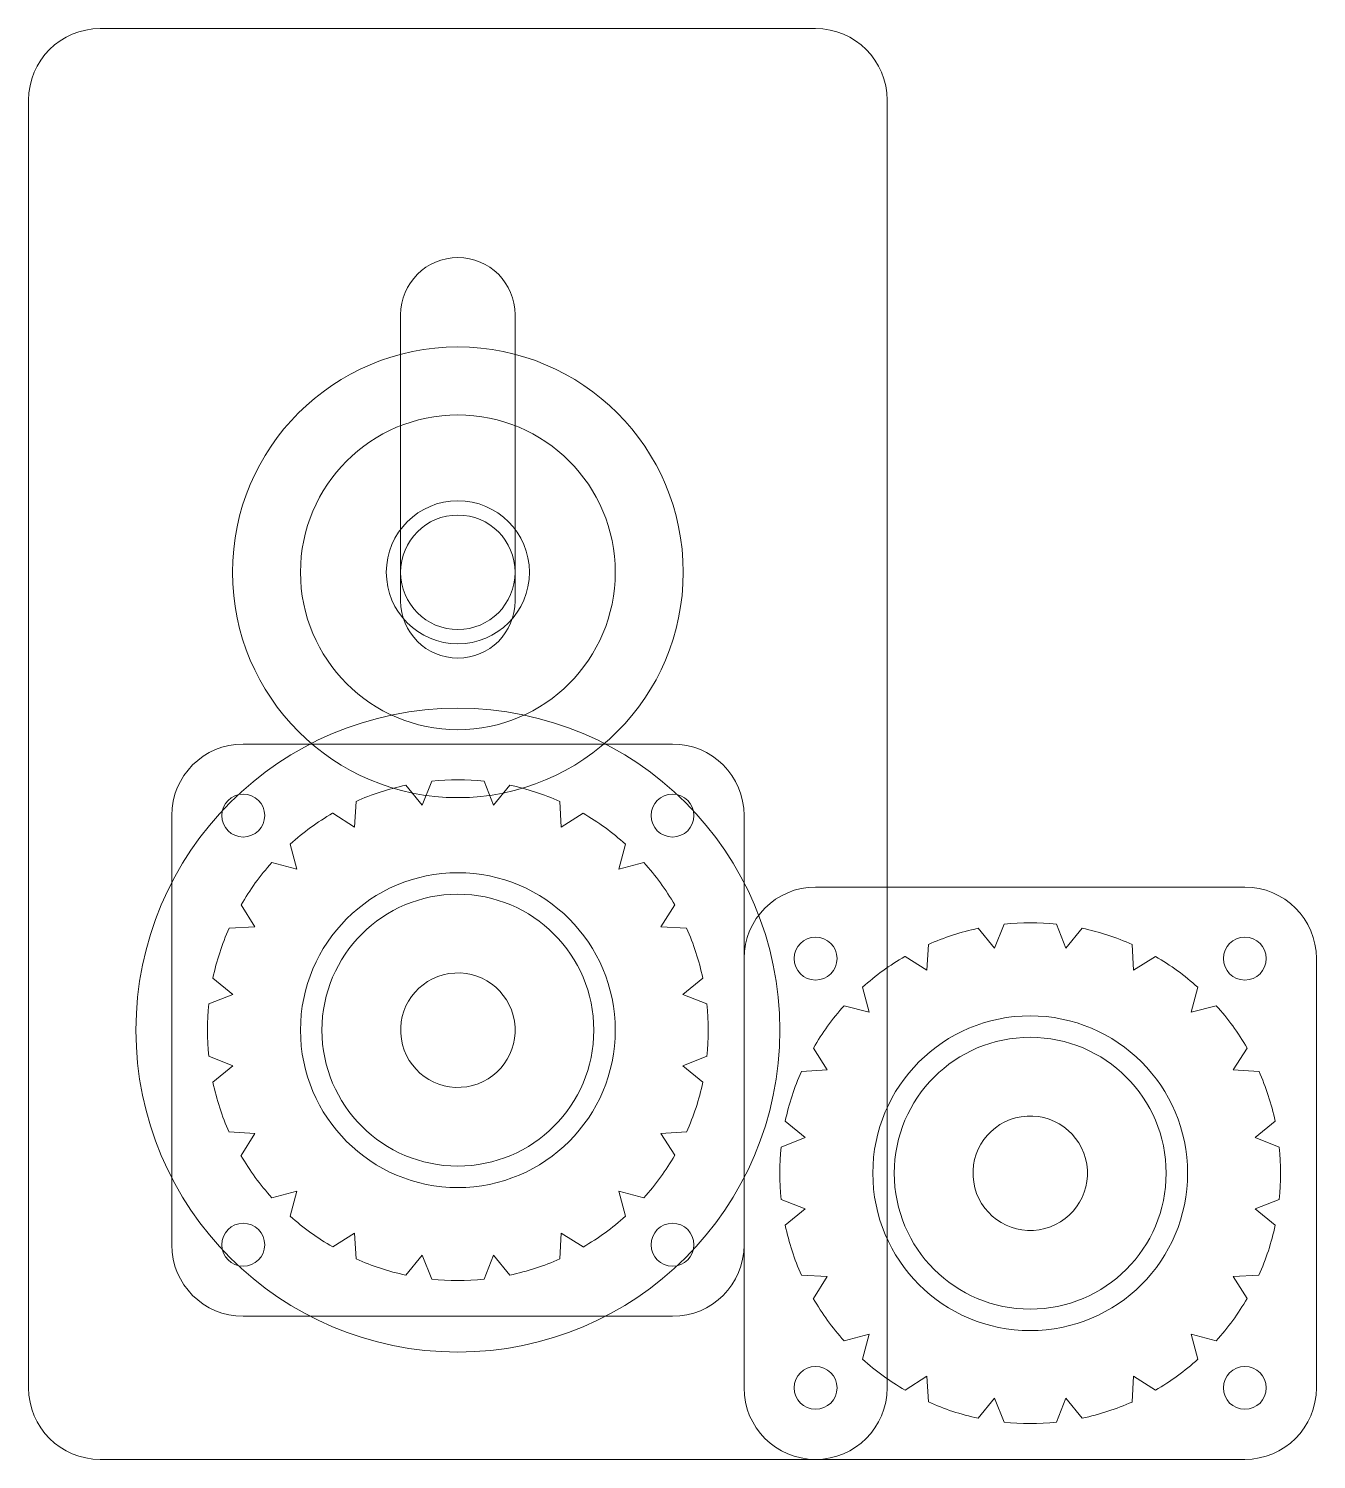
# Model space of a CAD drawing. Header units: centimetres. Extents: x -121 to 177, y -44 to 114.
# Drawn here: x 98.2 to 107.2, y 26.15 to 36.15 of the extents above; entities that cross this region are included whole.
import ezdxf

# ---------------------------------------------------------------- set-up
doc = ezdxf.new("R2010")
doc.units = ezdxf.units.CM
doc.header["$MEASUREMENT"] = 0
doc.layers.add('Layer 1', color=7, linetype='Continuous')

msp = doc.modelspace()

# ---------------------------------------------------------------- linework, layer by layer
at = {"layer": 'Layer 1', "color": 4, "lineweight": 18}
for points, knots in [([(98.2, 35.65), (98.2, 35.92609), (98.42391, 36.15), (98.7, 36.15), (98.7, 36.15), (98.7, 36.15), (103.7, 36.15), (103.7, 36.15), (103.7, 36.15), (103.97609, 36.15), (104.2, 35.92609), (104.2, 35.65), (104.2, 35.65), (104.2, 35.65), (104.2, 26.65), (104.2, 26.65), (104.2, 26.65), (104.2, 26.37391), (103.97609, 26.15), (103.7, 26.15), (103.7, 26.15), (103.7, 26.15), (98.7, 26.15), (98.7, 26.15), (98.7, 26.15), (98.42391, 26.15), (98.2, 26.37391), (98.2, 26.65), (98.2, 26.65), (98.2, 26.65), (98.2, 35.65), (98.2, 35.65)], [0, 0, 0, 0, 0.125, 0.125, 0.125, 0.125, 0.25, 0.25, 0.25, 0.25, 0.375, 0.375, 0.375, 0.375, 0.5, 0.5, 0.5, 0.5, 0.625, 0.625, 0.625, 0.625, 0.75, 0.75, 0.75, 0.75, 0.875, 0.875, 0.875, 0.875, 1, 1, 1, 1]), ([(101.6, 32.15), (101.6, 32.15), (101.6, 33.92912), (101.6, 34.15), (101.6, 34.15), (101.6, 34.37088), (101.42088, 34.55), (101.2, 34.55), (101.2, 34.55), (100.97912, 34.55), (100.8, 34.37088), (100.8, 34.15), (100.8, 34.15), (100.8, 33.92912), (100.8, 32.15), (100.8, 32.15), (100.8, 32.15), (100.8, 31.92912), (100.97912, 31.75), (101.2, 31.75), (101.2, 31.75), (101.42088, 31.75), (101.6, 31.92912), (101.6, 32.15)], [0, 0, 0, 0, 0.1666667, 0.1666667, 0.1666667, 0.1666667, 0.3333333, 0.3333333, 0.3333333, 0.3333333, 0.5, 0.5, 0.5, 0.5, 0.6666667, 0.6666667, 0.6666667, 0.6666667, 0.8333333, 0.8333333, 0.8333333, 0.8333333, 1, 1, 1, 1]), ([(99.7, 30.8), (99.78283, 30.8), (99.85, 30.73283), (99.85, 30.65), (99.85, 30.65), (99.85, 30.56717), (99.78283, 30.5), (99.7, 30.5), (99.7, 30.5), (99.61717, 30.5), (99.55, 30.56717), (99.55, 30.65), (99.55, 30.65), (99.55, 30.73283), (99.61717, 30.8), (99.7, 30.8)], [0, 0, 0, 0, 0.25, 0.25, 0.25, 0.25, 0.5, 0.5, 0.5, 0.5, 0.75, 0.75, 0.75, 0.75, 1, 1, 1, 1]), ([(102.7, 30.8), (102.78283, 30.8), (102.85, 30.73283), (102.85, 30.65), (102.85, 30.65), (102.85, 30.56717), (102.78283, 30.5), (102.7, 30.5), (102.7, 30.5), (102.61717, 30.5), (102.55, 30.56717), (102.55, 30.65), (102.55, 30.65), (102.55, 30.73283), (102.61717, 30.8), (102.7, 30.8)], [0, 0, 0, 0, 0.25, 0.25, 0.25, 0.25, 0.5, 0.5, 0.5, 0.5, 0.75, 0.75, 0.75, 0.75, 1, 1, 1, 1]), ([(101.2, 30.1), (101.72458, 30.1), (102.15, 29.67458), (102.15, 29.15), (102.15, 29.15), (102.15, 28.62542), (101.72458, 28.2), (101.2, 28.2), (101.2, 28.2), (100.67542, 28.2), (100.25, 28.62542), (100.25, 29.15), (100.25, 29.15), (100.25, 29.67458), (100.67542, 30.1), (101.2, 30.1)], [0, 0, 0, 0, 0.25, 0.25, 0.25, 0.25, 0.5, 0.5, 0.5, 0.5, 0.75, 0.75, 0.75, 0.75, 1, 1, 1, 1]), ([(103.7, 29.8), (103.78283, 29.8), (103.85, 29.73283), (103.85, 29.65), (103.85, 29.65), (103.85, 29.56717), (103.78283, 29.5), (103.7, 29.5), (103.7, 29.5), (103.61717, 29.5), (103.55, 29.56717), (103.55, 29.65), (103.55, 29.65), (103.55, 29.73283), (103.61717, 29.8), (103.7, 29.8)], [0, 0, 0, 0, 0.25, 0.25, 0.25, 0.25, 0.5, 0.5, 0.5, 0.5, 0.75, 0.75, 0.75, 0.75, 1, 1, 1, 1]), ([(106.7, 29.8), (106.78283, 29.8), (106.85, 29.73283), (106.85, 29.65), (106.85, 29.65), (106.85, 29.56717), (106.78283, 29.5), (106.7, 29.5), (106.7, 29.5), (106.61717, 29.5), (106.55, 29.56717), (106.55, 29.65), (106.55, 29.65), (106.55, 29.73283), (106.61717, 29.8), (106.7, 29.8)], [0, 0, 0, 0, 0.25, 0.25, 0.25, 0.25, 0.5, 0.5, 0.5, 0.5, 0.75, 0.75, 0.75, 0.75, 1, 1, 1, 1]), ([(105.2, 29.1), (105.72458, 29.1), (106.15, 28.67458), (106.15, 28.15), (106.15, 28.15), (106.15, 27.62542), (105.72458, 27.2), (105.2, 27.2), (105.2, 27.2), (104.67542, 27.2), (104.25, 27.62542), (104.25, 28.15), (104.25, 28.15), (104.25, 28.67458), (104.67542, 29.1), (105.2, 29.1)], [0, 0, 0, 0, 0.25, 0.25, 0.25, 0.25, 0.5, 0.5, 0.5, 0.5, 0.75, 0.75, 0.75, 0.75, 1, 1, 1, 1]), ([(99.7, 27.8), (99.78283, 27.8), (99.85, 27.73283), (99.85, 27.65), (99.85, 27.65), (99.85, 27.56717), (99.78283, 27.5), (99.7, 27.5), (99.7, 27.5), (99.61717, 27.5), (99.55, 27.56717), (99.55, 27.65), (99.55, 27.65), (99.55, 27.73283), (99.61717, 27.8), (99.7, 27.8)], [0, 0, 0, 0, 0.25, 0.25, 0.25, 0.25, 0.5, 0.5, 0.5, 0.5, 0.75, 0.75, 0.75, 0.75, 1, 1, 1, 1]), ([(102.7, 27.8), (102.78283, 27.8), (102.85, 27.73283), (102.85, 27.65), (102.85, 27.65), (102.85, 27.56717), (102.78283, 27.5), (102.7, 27.5), (102.7, 27.5), (102.61717, 27.5), (102.55, 27.56717), (102.55, 27.65), (102.55, 27.65), (102.55, 27.73283), (102.61717, 27.8), (102.7, 27.8)], [0, 0, 0, 0, 0.25, 0.25, 0.25, 0.25, 0.5, 0.5, 0.5, 0.5, 0.75, 0.75, 0.75, 0.75, 1, 1, 1, 1]), ([(103.7, 26.8), (103.78283, 26.8), (103.85, 26.73283), (103.85, 26.65), (103.85, 26.65), (103.85, 26.56717), (103.78283, 26.5), (103.7, 26.5), (103.7, 26.5), (103.61717, 26.5), (103.55, 26.56717), (103.55, 26.65), (103.55, 26.65), (103.55, 26.73283), (103.61717, 26.8), (103.7, 26.8)], [0, 0, 0, 0, 0.25, 0.25, 0.25, 0.25, 0.5, 0.5, 0.5, 0.5, 0.75, 0.75, 0.75, 0.75, 1, 1, 1, 1]), ([(106.7, 26.8), (106.78283, 26.8), (106.85, 26.73283), (106.85, 26.65), (106.85, 26.65), (106.85, 26.56717), (106.78283, 26.5), (106.7, 26.5), (106.7, 26.5), (106.61717, 26.5), (106.55, 26.56717), (106.55, 26.65), (106.55, 26.65), (106.55, 26.73283), (106.61717, 26.8), (106.7, 26.8)], [0, 0, 0, 0, 0.25, 0.25, 0.25, 0.25, 0.5, 0.5, 0.5, 0.5, 0.75, 0.75, 0.75, 0.75, 1, 1, 1, 1])]:
    msp.add_open_spline(points, degree=3, knots=knots, dxfattribs=at)
at = {"layer": 'Layer 1', "color": 231, "lineweight": 18}
for points in [[(101.2, 33.925), (102.0697, 33.925), (102.775, 33.2197), (102.775, 32.35), (102.775, 32.35), (102.775, 31.4803), (102.0697, 30.775), (101.2, 30.775), (101.2, 30.775), (100.3303, 30.775), (99.625, 31.4803), (99.625, 32.35), (99.625, 32.35), (99.625, 33.2197), (100.3303, 33.925), (101.2, 33.925)], [(101.2, 33.45), (101.80741, 33.45), (102.3, 32.95741), (102.3, 32.35), (102.3, 32.35), (102.3, 31.74259), (101.80741, 31.25), (101.2, 31.25), (101.2, 31.25), (100.59259, 31.25), (100.1, 31.74259), (100.1, 32.35), (100.1, 32.35), (100.1, 32.95741), (100.59259, 33.45), (101.2, 33.45)], [(101.2, 32.85), (101.47609, 32.85), (101.7, 32.62609), (101.7, 32.35), (101.7, 32.35), (101.7, 32.07391), (101.47609, 31.85), (101.2, 31.85), (101.2, 31.85), (100.92391, 31.85), (100.7, 32.07391), (100.7, 32.35), (100.7, 32.35), (100.7, 32.62609), (100.92391, 32.85), (101.2, 32.85)], [(101.2, 32.75), (101.42088, 32.75), (101.6, 32.57088), (101.6, 32.35), (101.6, 32.35), (101.6, 32.12912), (101.42088, 31.95), (101.2, 31.95), (101.2, 31.95), (100.97912, 31.95), (100.8, 32.12912), (100.8, 32.35), (100.8, 32.35), (100.8, 32.57088), (100.97912, 32.75), (101.2, 32.75)]]:
    msp.add_open_spline(points, degree=3, knots=[0, 0, 0, 0, 0.25, 0.25, 0.25, 0.25, 0.5, 0.5, 0.5, 0.5, 0.75, 0.75, 0.75, 0.75, 1, 1, 1, 1], dxfattribs=at)
at = {"layer": 'Layer 1', "color": 1, "lineweight": 18}
for points, knots in [([(101.2, 31.4), (102.44243, 31.4), (103.45, 30.39243), (103.45, 29.15), (103.45, 29.15), (103.45, 27.90757), (102.44243, 26.9), (101.2, 26.9), (101.2, 26.9), (99.95757, 26.9), (98.95, 27.90757), (98.95, 29.15), (98.95, 29.15), (98.95, 30.39243), (99.95757, 31.4), (101.2, 31.4)], [0, 0, 0, 0, 0.25, 0.25, 0.25, 0.25, 0.5, 0.5, 0.5, 0.5, 0.75, 0.75, 0.75, 0.75, 1, 1, 1, 1]), ([(99.2, 30.65), (99.2, 30.92609), (99.42391, 31.15), (99.7, 31.15), (99.7, 31.15), (99.7, 31.15), (102.7, 31.15), (102.7, 31.15), (102.7, 31.15), (102.97609, 31.15), (103.2, 30.92609), (103.2, 30.65), (103.2, 30.65), (103.2, 30.65), (103.2, 27.65), (103.2, 27.65), (103.2, 27.65), (103.2, 27.37391), (102.97609, 27.15), (102.7, 27.15), (102.7, 27.15), (102.7, 27.15), (99.7, 27.15), (99.7, 27.15), (99.7, 27.15), (99.42391, 27.15), (99.2, 27.37391), (99.2, 27.65), (99.2, 27.65), (99.2, 27.65), (99.2, 30.65), (99.2, 30.65)], [0, 0, 0, 0, 0.125, 0.125, 0.125, 0.125, 0.25, 0.25, 0.25, 0.25, 0.375, 0.375, 0.375, 0.375, 0.5, 0.5, 0.5, 0.5, 0.625, 0.625, 0.625, 0.625, 0.75, 0.75, 0.75, 0.75, 0.875, 0.875, 0.875, 0.875, 1, 1, 1, 1]), ([(99.7, 30.8), (99.78283, 30.8), (99.85, 30.73283), (99.85, 30.65), (99.85, 30.65), (99.85, 30.56717), (99.78283, 30.5), (99.7, 30.5), (99.7, 30.5), (99.61717, 30.5), (99.55, 30.56717), (99.55, 30.65), (99.55, 30.65), (99.55, 30.73283), (99.61717, 30.8), (99.7, 30.8)], [0, 0, 0, 0, 0.25, 0.25, 0.25, 0.25, 0.5, 0.5, 0.5, 0.5, 0.75, 0.75, 0.75, 0.75, 1, 1, 1, 1]), ([(102.7, 30.8), (102.78283, 30.8), (102.85, 30.73283), (102.85, 30.65), (102.85, 30.65), (102.85, 30.56717), (102.78283, 30.5), (102.7, 30.5), (102.7, 30.5), (102.61717, 30.5), (102.55, 30.56717), (102.55, 30.65), (102.55, 30.65), (102.55, 30.73283), (102.61717, 30.8), (102.7, 30.8)], [0, 0, 0, 0, 0.25, 0.25, 0.25, 0.25, 0.5, 0.5, 0.5, 0.5, 0.75, 0.75, 0.75, 0.75, 1, 1, 1, 1]), ([(101.2, 30.25), (101.80741, 30.25), (102.3, 29.75741), (102.3, 29.15), (102.3, 29.15), (102.3, 28.54259), (101.80741, 28.05), (101.2, 28.05), (101.2, 28.05), (100.59259, 28.05), (100.1, 28.54259), (100.1, 29.15), (100.1, 29.15), (100.1, 29.75741), (100.59259, 30.25), (101.2, 30.25)], [0, 0, 0, 0, 0.25, 0.25, 0.25, 0.25, 0.5, 0.5, 0.5, 0.5, 0.75, 0.75, 0.75, 0.75, 1, 1, 1, 1]), ([(103.2, 29.65), (103.2, 29.92609), (103.42391, 30.15), (103.7, 30.15), (103.7, 30.15), (103.7, 30.15), (106.7, 30.15), (106.7, 30.15), (106.7, 30.15), (106.97609, 30.15), (107.2, 29.92609), (107.2, 29.65), (107.2, 29.65), (107.2, 29.65), (107.2, 26.65), (107.2, 26.65), (107.2, 26.65), (107.2, 26.37391), (106.97609, 26.15), (106.7, 26.15), (106.7, 26.15), (106.7, 26.15), (103.7, 26.15), (103.7, 26.15), (103.7, 26.15), (103.42391, 26.15), (103.2, 26.37391), (103.2, 26.65), (103.2, 26.65), (103.2, 26.65), (103.2, 29.65), (103.2, 29.65)], [0, 0, 0, 0, 0.125, 0.125, 0.125, 0.125, 0.25, 0.25, 0.25, 0.25, 0.375, 0.375, 0.375, 0.375, 0.5, 0.5, 0.5, 0.5, 0.625, 0.625, 0.625, 0.625, 0.75, 0.75, 0.75, 0.75, 0.875, 0.875, 0.875, 0.875, 1, 1, 1, 1]), ([(103.7, 29.8), (103.78283, 29.8), (103.85, 29.73283), (103.85, 29.65), (103.85, 29.65), (103.85, 29.56717), (103.78283, 29.5), (103.7, 29.5), (103.7, 29.5), (103.61717, 29.5), (103.55, 29.56717), (103.55, 29.65), (103.55, 29.65), (103.55, 29.73283), (103.61717, 29.8), (103.7, 29.8)], [0, 0, 0, 0, 0.25, 0.25, 0.25, 0.25, 0.5, 0.5, 0.5, 0.5, 0.75, 0.75, 0.75, 0.75, 1, 1, 1, 1]), ([(106.7, 29.8), (106.78283, 29.8), (106.85, 29.73283), (106.85, 29.65), (106.85, 29.65), (106.85, 29.56717), (106.78283, 29.5), (106.7, 29.5), (106.7, 29.5), (106.61717, 29.5), (106.55, 29.56717), (106.55, 29.65), (106.55, 29.65), (106.55, 29.73283), (106.61717, 29.8), (106.7, 29.8)], [0, 0, 0, 0, 0.25, 0.25, 0.25, 0.25, 0.5, 0.5, 0.5, 0.5, 0.75, 0.75, 0.75, 0.75, 1, 1, 1, 1]), ([(105.2, 29.25), (105.80741, 29.25), (106.3, 28.75741), (106.3, 28.15), (106.3, 28.15), (106.3, 27.54259), (105.80741, 27.05), (105.2, 27.05), (105.2, 27.05), (104.59259, 27.05), (104.1, 27.54259), (104.1, 28.15), (104.1, 28.15), (104.1, 28.75741), (104.59259, 29.25), (105.2, 29.25)], [0, 0, 0, 0, 0.25, 0.25, 0.25, 0.25, 0.5, 0.5, 0.5, 0.5, 0.75, 0.75, 0.75, 0.75, 1, 1, 1, 1]), ([(99.7, 27.8), (99.78283, 27.8), (99.85, 27.73283), (99.85, 27.65), (99.85, 27.65), (99.85, 27.56717), (99.78283, 27.5), (99.7, 27.5), (99.7, 27.5), (99.61717, 27.5), (99.55, 27.56717), (99.55, 27.65), (99.55, 27.65), (99.55, 27.73283), (99.61717, 27.8), (99.7, 27.8)], [0, 0, 0, 0, 0.25, 0.25, 0.25, 0.25, 0.5, 0.5, 0.5, 0.5, 0.75, 0.75, 0.75, 0.75, 1, 1, 1, 1]), ([(102.7, 27.8), (102.78283, 27.8), (102.85, 27.73283), (102.85, 27.65), (102.85, 27.65), (102.85, 27.56717), (102.78283, 27.5), (102.7, 27.5), (102.7, 27.5), (102.61717, 27.5), (102.55, 27.56717), (102.55, 27.65), (102.55, 27.65), (102.55, 27.73283), (102.61717, 27.8), (102.7, 27.8)], [0, 0, 0, 0, 0.25, 0.25, 0.25, 0.25, 0.5, 0.5, 0.5, 0.5, 0.75, 0.75, 0.75, 0.75, 1, 1, 1, 1]), ([(103.7, 26.8), (103.78283, 26.8), (103.85, 26.73283), (103.85, 26.65), (103.85, 26.65), (103.85, 26.56717), (103.78283, 26.5), (103.7, 26.5), (103.7, 26.5), (103.61717, 26.5), (103.55, 26.56717), (103.55, 26.65), (103.55, 26.65), (103.55, 26.73283), (103.61717, 26.8), (103.7, 26.8)], [0, 0, 0, 0, 0.25, 0.25, 0.25, 0.25, 0.5, 0.5, 0.5, 0.5, 0.75, 0.75, 0.75, 0.75, 1, 1, 1, 1]), ([(106.7, 26.8), (106.78283, 26.8), (106.85, 26.73283), (106.85, 26.65), (106.85, 26.65), (106.85, 26.56717), (106.78283, 26.5), (106.7, 26.5), (106.7, 26.5), (106.61717, 26.5), (106.55, 26.56717), (106.55, 26.65), (106.55, 26.65), (106.55, 26.73283), (106.61717, 26.8), (106.7, 26.8)], [0, 0, 0, 0, 0.25, 0.25, 0.25, 0.25, 0.5, 0.5, 0.5, 0.5, 0.75, 0.75, 0.75, 0.75, 1, 1, 1, 1])]:
    msp.add_open_spline(points, degree=3, knots=knots, dxfattribs=at)
at = {"layer": 'Layer 1', "color": 30, "lineweight": 20}
for points, knots in [([(101.01705, 30.89043), (101.14091, 30.90355), (101.26337, 30.90329), (101.38298, 30.89077), (101.38298, 30.89077), (101.38298, 30.89077), (101.38294, 30.89046), (101.38294, 30.89046), (101.38294, 30.89046), (101.38294, 30.89046), (101.4491, 30.72274), (101.4491, 30.72274), (101.4491, 30.72274), (101.4491, 30.72274), (101.56385, 30.8618), (101.56385, 30.8618), (101.56385, 30.8618), (101.56385, 30.8618), (101.56392, 30.8621), (101.56392, 30.8621), (101.56392, 30.8621), (101.68438, 30.83644), (101.8009, 30.79821), (101.91182, 30.74866), (101.91182, 30.74866), (101.91182, 30.74866), (101.92291, 30.5688), (101.92291, 30.5688), (101.92291, 30.5688), (101.92291, 30.5688), (102.07479, 30.66544), (102.07479, 30.66544), (102.07479, 30.66544), (102.1807, 30.60419), (102.28, 30.53204), (102.37095, 30.45022), (102.37095, 30.45022), (102.37095, 30.45022), (102.32596, 30.27596), (102.32596, 30.27596), (102.32596, 30.27596), (102.32596, 30.27596), (102.5004, 30.32098), (102.5004, 30.32098), (102.5004, 30.32098), (102.58178, 30.23078), (102.65416, 30.13178), (102.71577, 30.02512), (102.71577, 30.02512), (102.71577, 30.02512), (102.71559, 30.02501), (102.71559, 30.02501), (102.71559, 30.02501), (102.71559, 30.02501), (102.61879, 29.87291), (102.61879, 29.87291), (102.61879, 29.87291), (102.61879, 29.87291), (102.79875, 29.86181), (102.79875, 29.86181), (102.79875, 29.86181), (102.79875, 29.86181), (102.79899, 29.86192), (102.79899, 29.86192), (102.79899, 29.86192), (102.84784, 29.75203), (102.88597, 29.63563), (102.91175, 29.51381), (102.91175, 29.51381), (102.91175, 29.51381), (102.77274, 29.3991), (102.77274, 29.3991), (102.77274, 29.3991), (102.77274, 29.3991), (102.94045, 29.33294), (102.94045, 29.33294), (102.94045, 29.33294), (102.95356, 29.2091), (102.95331, 29.08662), (102.9408, 28.96702), (102.9408, 28.96702), (102.9408, 28.96702), (102.94046, 28.96705), (102.94046, 28.96705), (102.94046, 28.96705), (102.94046, 28.96705), (102.77274, 28.9009), (102.77274, 28.9009), (102.77274, 28.9009), (102.77274, 28.9009), (102.9118, 28.78615), (102.9118, 28.78615), (102.9118, 28.78615), (102.9118, 28.78615), (102.91215, 28.78607), (102.91215, 28.78607), (102.91215, 28.78607), (102.8865, 28.66561), (102.84832, 28.54908), (102.79879, 28.43816), (102.79879, 28.43816), (102.79879, 28.43816), (102.79874, 28.43819), (102.79874, 28.43819), (102.79874, 28.43819), (102.79874, 28.43819), (102.6188, 28.42709), (102.6188, 28.42709), (102.6188, 28.42709), (102.6188, 28.42709), (102.71549, 28.27512), (102.71549, 28.27512), (102.71549, 28.27512), (102.65428, 28.16924), (102.58217, 28.06995), (102.50039, 27.97902), (102.50039, 27.97902), (102.50039, 27.97902), (102.32596, 28.02404), (102.32596, 28.02404), (102.32596, 28.02404), (102.32596, 28.02404), (102.37101, 27.84947), (102.37101, 27.84947), (102.37101, 27.84947), (102.37101, 27.84947), (102.37103, 27.84946), (102.37103, 27.84946), (102.37103, 27.84946), (102.28084, 27.76809), (102.18184, 27.69572), (102.07519, 27.63411), (102.07519, 27.63411), (102.07519, 27.63411), (102.07501, 27.63441), (102.07501, 27.63441), (102.07501, 27.63441), (102.07501, 27.63441), (101.92291, 27.73121), (101.92291, 27.73121), (101.92291, 27.73121), (101.92291, 27.73121), (101.91181, 27.55125), (101.91181, 27.55125), (101.91181, 27.55125), (101.91181, 27.55125), (101.9119, 27.55105), (101.9119, 27.55105), (101.9119, 27.55105), (101.80201, 27.5022), (101.68566, 27.46401), (101.56382, 27.43822), (101.56382, 27.43822), (101.56382, 27.43822), (101.4491, 27.57725), (101.4491, 27.57725), (101.4491, 27.57725), (101.4491, 27.57725), (101.38294, 27.40955), (101.38294, 27.40955), (101.38294, 27.40955), (101.25909, 27.39644), (101.13662, 27.39669), (101.01702, 27.4092), (101.01702, 27.4092), (101.01702, 27.4092), (101.01705, 27.40954), (101.01705, 27.40954), (101.01705, 27.40954), (101.01705, 27.40954), (100.9509, 27.57726), (100.9509, 27.57726), (100.9509, 27.57726), (100.9509, 27.57726), (100.83614, 27.4382), (100.83614, 27.4382), (100.83614, 27.4382), (100.83614, 27.4382), (100.83607, 27.43785), (100.83607, 27.43785), (100.83607, 27.43785), (100.71561, 27.4635), (100.59907, 27.50168), (100.48816, 27.55121), (100.48816, 27.55121), (100.48816, 27.55121), (100.48818, 27.55125), (100.48818, 27.55125), (100.48818, 27.55125), (100.48818, 27.55125), (100.47709, 27.7312), (100.47709, 27.7312), (100.47709, 27.7312), (100.47709, 27.7312), (100.32512, 27.63451), (100.32512, 27.63451), (100.32512, 27.63451), (100.21924, 27.69572), (100.11995, 27.76783), (100.02902, 27.84961), (100.02902, 27.84961), (100.02902, 27.84961), (100.07404, 28.02404), (100.07404, 28.02404), (100.07404, 28.02404), (100.07404, 28.02404), (99.89946, 27.97898), (99.89946, 27.97898), (99.89946, 27.97898), (99.89946, 27.97898), (99.89946, 27.97897), (99.89946, 27.97897), (99.89946, 27.97897), (99.81809, 28.06916), (99.74572, 28.16816), (99.68411, 28.27481), (99.68411, 28.27481), (99.68411, 28.27481), (99.68441, 28.27499), (99.68441, 28.27499), (99.68441, 28.27499), (99.68441, 28.27499), (99.78121, 28.42709), (99.78121, 28.42709), (99.78121, 28.42709), (99.78121, 28.42709), (99.60125, 28.43819), (99.60125, 28.43819), (99.60125, 28.43819), (99.60125, 28.43819), (99.60105, 28.43809), (99.60105, 28.43809), (99.60105, 28.43809), (99.5522, 28.54799), (99.51401, 28.66434), (99.48822, 28.78618), (99.48822, 28.78618), (99.48822, 28.78618), (99.62725, 28.9009), (99.62725, 28.9009), (99.62725, 28.9009), (99.62725, 28.9009), (99.45955, 28.96706), (99.45955, 28.96706), (99.45955, 28.96706), (99.44643, 29.0909), (99.44669, 29.21338), (99.4592, 29.33298), (99.4592, 29.33298), (99.4592, 29.33298), (99.45954, 29.33294), (99.45954, 29.33294), (99.45954, 29.33294), (99.45954, 29.33294), (99.62726, 29.3991), (99.62726, 29.3991), (99.62726, 29.3991), (99.62726, 29.3991), (99.48819, 29.51385), (99.48819, 29.51385), (99.48819, 29.51385), (99.48819, 29.51385), (99.48785, 29.51393), (99.48785, 29.51393), (99.48785, 29.51393), (99.5135, 29.63439), (99.55168, 29.75092), (99.60121, 29.86184), (99.60121, 29.86184), (99.60121, 29.86184), (99.60125, 29.86181), (99.60125, 29.86181), (99.60125, 29.86181), (99.60125, 29.86181), (99.7812, 29.87291), (99.7812, 29.87291), (99.7812, 29.87291), (99.7812, 29.87291), (99.68451, 30.02488), (99.68451, 30.02488), (99.68451, 30.02488), (99.74572, 30.13076), (99.81783, 30.23005), (99.89961, 30.32098), (99.89961, 30.32098), (99.89961, 30.32098), (100.07404, 30.27596), (100.07404, 30.27596), (100.07404, 30.27596), (100.07404, 30.27596), (100.02898, 30.45053), (100.02898, 30.45053), (100.02898, 30.45053), (100.02898, 30.45053), (100.02897, 30.45054), (100.02897, 30.45054), (100.02897, 30.45054), (100.11916, 30.53191), (100.21816, 30.60428), (100.32481, 30.66589), (100.32481, 30.66589), (100.32481, 30.66589), (100.32499, 30.66559), (100.32499, 30.66559), (100.32499, 30.66559), (100.32499, 30.66559), (100.47709, 30.56879), (100.47709, 30.56879), (100.47709, 30.56879), (100.47709, 30.56879), (100.48819, 30.74875), (100.48819, 30.74875), (100.48819, 30.74875), (100.48819, 30.74875), (100.48809, 30.74895), (100.48809, 30.74895), (100.48809, 30.74895), (100.59798, 30.7978), (100.71434, 30.83599), (100.83618, 30.86178), (100.83618, 30.86178), (100.83618, 30.86178), (100.9509, 30.72275), (100.9509, 30.72275), (100.9509, 30.72275), (100.9509, 30.72275), (101.01705, 30.89043), (101.01705, 30.89043)], [0, 0, 0, 0, 0.0121951, 0.0121951, 0.0121951, 0.0121951, 0.0243902, 0.0243902, 0.0243902, 0.0243902, 0.0365854, 0.0365854, 0.0365854, 0.0365854, 0.0487805, 0.0487805, 0.0487805, 0.0487805, 0.0609756, 0.0609756, 0.0609756, 0.0609756, 0.0731707, 0.0731707, 0.0731707, 0.0731707, 0.0853659, 0.0853659, 0.0853659, 0.0853659, 0.097561, 0.097561, 0.097561, 0.097561, 0.1097561, 0.1097561, 0.1097561, 0.1097561, 0.1219512, 0.1219512, 0.1219512, 0.1219512, 0.1341463, 0.1341463, 0.1341463, 0.1341463, 0.1463415, 0.1463415, 0.1463415, 0.1463415, 0.1585366, 0.1585366, 0.1585366, 0.1585366, 0.1707317, 0.1707317, 0.1707317, 0.1707317, 0.1829268, 0.1829268, 0.1829268, 0.1829268, 0.195122, 0.195122, 0.195122, 0.195122, 0.2073171, 0.2073171, 0.2073171, 0.2073171, 0.2195122, 0.2195122, 0.2195122, 0.2195122, 0.2317073, 0.2317073, 0.2317073, 0.2317073, 0.2439024, 0.2439024, 0.2439024, 0.2439024, 0.2560976, 0.2560976, 0.2560976, 0.2560976, 0.2682927, 0.2682927, 0.2682927, 0.2682927, 0.2804878, 0.2804878, 0.2804878, 0.2804878, 0.2926829, 0.2926829, 0.2926829, 0.2926829, 0.304878, 0.304878, 0.304878, 0.304878, 0.3170732, 0.3170732, 0.3170732, 0.3170732, 0.3292683, 0.3292683, 0.3292683, 0.3292683, 0.3414634, 0.3414634, 0.3414634, 0.3414634, 0.3536585, 0.3536585, 0.3536585, 0.3536585, 0.3658537, 0.3658537, 0.3658537, 0.3658537, 0.3780488, 0.3780488, 0.3780488, 0.3780488, 0.3902439, 0.3902439, 0.3902439, 0.3902439, 0.402439, 0.402439, 0.402439, 0.402439, 0.4146341, 0.4146341, 0.4146341, 0.4146341, 0.4268293, 0.4268293, 0.4268293, 0.4268293, 0.4390244, 0.4390244, 0.4390244, 0.4390244, 0.4512195, 0.4512195, 0.4512195, 0.4512195, 0.4634146, 0.4634146, 0.4634146, 0.4634146, 0.4756098, 0.4756098, 0.4756098, 0.4756098, 0.4878049, 0.4878049, 0.4878049, 0.4878049, 0.5, 0.5, 0.5, 0.5, 0.5121951, 0.5121951, 0.5121951, 0.5121951, 0.5243902, 0.5243902, 0.5243902, 0.5243902, 0.5365854, 0.5365854, 0.5365854, 0.5365854, 0.5487805, 0.5487805, 0.5487805, 0.5487805, 0.5609756, 0.5609756, 0.5609756, 0.5609756, 0.5731707, 0.5731707, 0.5731707, 0.5731707, 0.5853659, 0.5853659, 0.5853659, 0.5853659, 0.597561, 0.597561, 0.597561, 0.597561, 0.6097561, 0.6097561, 0.6097561, 0.6097561, 0.6219512, 0.6219512, 0.6219512, 0.6219512, 0.6341463, 0.6341463, 0.6341463, 0.6341463, 0.6463415, 0.6463415, 0.6463415, 0.6463415, 0.6585366, 0.6585366, 0.6585366, 0.6585366, 0.6707317, 0.6707317, 0.6707317, 0.6707317, 0.6829268, 0.6829268, 0.6829268, 0.6829268, 0.695122, 0.695122, 0.695122, 0.695122, 0.7073171, 0.7073171, 0.7073171, 0.7073171, 0.7195122, 0.7195122, 0.7195122, 0.7195122, 0.7317073, 0.7317073, 0.7317073, 0.7317073, 0.7439024, 0.7439024, 0.7439024, 0.7439024, 0.7560976, 0.7560976, 0.7560976, 0.7560976, 0.7682927, 0.7682927, 0.7682927, 0.7682927, 0.7804878, 0.7804878, 0.7804878, 0.7804878, 0.7926829, 0.7926829, 0.7926829, 0.7926829, 0.804878, 0.804878, 0.804878, 0.804878, 0.8170732, 0.8170732, 0.8170732, 0.8170732, 0.8292683, 0.8292683, 0.8292683, 0.8292683, 0.8414634, 0.8414634, 0.8414634, 0.8414634, 0.8536585, 0.8536585, 0.8536585, 0.8536585, 0.8658537, 0.8658537, 0.8658537, 0.8658537, 0.8780488, 0.8780488, 0.8780488, 0.8780488, 0.8902439, 0.8902439, 0.8902439, 0.8902439, 0.902439, 0.902439, 0.902439, 0.902439, 0.9146341, 0.9146341, 0.9146341, 0.9146341, 0.9268293, 0.9268293, 0.9268293, 0.9268293, 0.9390244, 0.9390244, 0.9390244, 0.9390244, 0.9512195, 0.9512195, 0.9512195, 0.9512195, 0.9634146, 0.9634146, 0.9634146, 0.9634146, 0.9756098, 0.9756098, 0.9756098, 0.9756098, 0.9878049, 0.9878049, 0.9878049, 0.9878049, 1, 1, 1, 1]), ([(105.01705, 29.89043), (105.14091, 29.90355), (105.26337, 29.90329), (105.38298, 29.89077), (105.38298, 29.89077), (105.38298, 29.89077), (105.38294, 29.89046), (105.38294, 29.89046), (105.38294, 29.89046), (105.38294, 29.89046), (105.4491, 29.72274), (105.4491, 29.72274), (105.4491, 29.72274), (105.4491, 29.72274), (105.56385, 29.8618), (105.56385, 29.8618), (105.56385, 29.8618), (105.56385, 29.8618), (105.56392, 29.8621), (105.56392, 29.8621), (105.56392, 29.8621), (105.68438, 29.83644), (105.8009, 29.79821), (105.91182, 29.74866), (105.91182, 29.74866), (105.91182, 29.74866), (105.92291, 29.5688), (105.92291, 29.5688), (105.92291, 29.5688), (105.92291, 29.5688), (106.07479, 29.66544), (106.07479, 29.66544), (106.07479, 29.66544), (106.1807, 29.60419), (106.28, 29.53204), (106.37095, 29.45022), (106.37095, 29.45022), (106.37095, 29.45022), (106.32596, 29.27596), (106.32596, 29.27596), (106.32596, 29.27596), (106.32596, 29.27596), (106.5004, 29.32098), (106.5004, 29.32098), (106.5004, 29.32098), (106.58178, 29.23078), (106.65416, 29.13178), (106.71577, 29.02512), (106.71577, 29.02512), (106.71577, 29.02512), (106.71559, 29.02501), (106.71559, 29.02501), (106.71559, 29.02501), (106.71559, 29.02501), (106.61879, 28.87291), (106.61879, 28.87291), (106.61879, 28.87291), (106.61879, 28.87291), (106.79875, 28.86181), (106.79875, 28.86181), (106.79875, 28.86181), (106.79875, 28.86181), (106.79899, 28.86192), (106.79899, 28.86192), (106.79899, 28.86192), (106.84784, 28.75203), (106.88597, 28.63563), (106.91175, 28.51381), (106.91175, 28.51381), (106.91175, 28.51381), (106.77274, 28.3991), (106.77274, 28.3991), (106.77274, 28.3991), (106.77274, 28.3991), (106.94045, 28.33294), (106.94045, 28.33294), (106.94045, 28.33294), (106.95356, 28.2091), (106.95331, 28.08662), (106.9408, 27.96702), (106.9408, 27.96702), (106.9408, 27.96702), (106.94046, 27.96705), (106.94046, 27.96705), (106.94046, 27.96705), (106.94046, 27.96705), (106.77274, 27.9009), (106.77274, 27.9009), (106.77274, 27.9009), (106.77274, 27.9009), (106.9118, 27.78615), (106.9118, 27.78615), (106.9118, 27.78615), (106.9118, 27.78615), (106.91215, 27.78607), (106.91215, 27.78607), (106.91215, 27.78607), (106.8865, 27.66561), (106.84832, 27.54908), (106.79879, 27.43816), (106.79879, 27.43816), (106.79879, 27.43816), (106.79874, 27.43819), (106.79874, 27.43819), (106.79874, 27.43819), (106.79874, 27.43819), (106.6188, 27.42709), (106.6188, 27.42709), (106.6188, 27.42709), (106.6188, 27.42709), (106.71549, 27.27512), (106.71549, 27.27512), (106.71549, 27.27512), (106.65428, 27.16924), (106.58217, 27.06995), (106.50039, 26.97902), (106.50039, 26.97902), (106.50039, 26.97902), (106.32596, 27.02404), (106.32596, 27.02404), (106.32596, 27.02404), (106.32596, 27.02404), (106.37101, 26.84947), (106.37101, 26.84947), (106.37101, 26.84947), (106.37101, 26.84947), (106.37103, 26.84946), (106.37103, 26.84946), (106.37103, 26.84946), (106.28084, 26.76809), (106.18184, 26.69572), (106.07519, 26.63411), (106.07519, 26.63411), (106.07519, 26.63411), (106.07501, 26.63441), (106.07501, 26.63441), (106.07501, 26.63441), (106.07501, 26.63441), (105.92291, 26.73121), (105.92291, 26.73121), (105.92291, 26.73121), (105.92291, 26.73121), (105.91181, 26.55125), (105.91181, 26.55125), (105.91181, 26.55125), (105.91181, 26.55125), (105.9119, 26.55105), (105.9119, 26.55105), (105.9119, 26.55105), (105.80201, 26.5022), (105.68566, 26.46401), (105.56382, 26.43822), (105.56382, 26.43822), (105.56382, 26.43822), (105.4491, 26.57725), (105.4491, 26.57725), (105.4491, 26.57725), (105.4491, 26.57725), (105.38294, 26.40955), (105.38294, 26.40955), (105.38294, 26.40955), (105.25909, 26.39644), (105.13662, 26.39669), (105.01702, 26.4092), (105.01702, 26.4092), (105.01702, 26.4092), (105.01705, 26.40954), (105.01705, 26.40954), (105.01705, 26.40954), (105.01705, 26.40954), (104.9509, 26.57726), (104.9509, 26.57726), (104.9509, 26.57726), (104.9509, 26.57726), (104.83614, 26.4382), (104.83614, 26.4382), (104.83614, 26.4382), (104.83614, 26.4382), (104.83607, 26.43785), (104.83607, 26.43785), (104.83607, 26.43785), (104.71561, 26.4635), (104.59907, 26.50168), (104.48816, 26.55121), (104.48816, 26.55121), (104.48816, 26.55121), (104.48818, 26.55125), (104.48818, 26.55125), (104.48818, 26.55125), (104.48818, 26.55125), (104.47709, 26.7312), (104.47709, 26.7312), (104.47709, 26.7312), (104.47709, 26.7312), (104.32512, 26.63451), (104.32512, 26.63451), (104.32512, 26.63451), (104.21924, 26.69572), (104.11995, 26.76783), (104.02902, 26.84961), (104.02902, 26.84961), (104.02902, 26.84961), (104.07404, 27.02404), (104.07404, 27.02404), (104.07404, 27.02404), (104.07404, 27.02404), (103.89946, 26.97898), (103.89946, 26.97898), (103.89946, 26.97898), (103.89946, 26.97898), (103.89946, 26.97897), (103.89946, 26.97897), (103.89946, 26.97897), (103.81809, 27.06916), (103.74572, 27.16816), (103.68411, 27.27481), (103.68411, 27.27481), (103.68411, 27.27481), (103.68441, 27.27499), (103.68441, 27.27499), (103.68441, 27.27499), (103.68441, 27.27499), (103.78121, 27.42709), (103.78121, 27.42709), (103.78121, 27.42709), (103.78121, 27.42709), (103.60125, 27.43819), (103.60125, 27.43819), (103.60125, 27.43819), (103.60125, 27.43819), (103.60105, 27.43809), (103.60105, 27.43809), (103.60105, 27.43809), (103.5522, 27.54799), (103.51401, 27.66434), (103.48822, 27.78618), (103.48822, 27.78618), (103.48822, 27.78618), (103.62725, 27.9009), (103.62725, 27.9009), (103.62725, 27.9009), (103.62725, 27.9009), (103.45955, 27.96706), (103.45955, 27.96706), (103.45955, 27.96706), (103.44643, 28.0909), (103.44669, 28.21338), (103.4592, 28.33298), (103.4592, 28.33298), (103.4592, 28.33298), (103.45954, 28.33294), (103.45954, 28.33294), (103.45954, 28.33294), (103.45954, 28.33294), (103.62726, 28.3991), (103.62726, 28.3991), (103.62726, 28.3991), (103.62726, 28.3991), (103.48819, 28.51385), (103.48819, 28.51385), (103.48819, 28.51385), (103.48819, 28.51385), (103.48785, 28.51393), (103.48785, 28.51393), (103.48785, 28.51393), (103.5135, 28.63439), (103.55168, 28.75092), (103.60121, 28.86184), (103.60121, 28.86184), (103.60121, 28.86184), (103.60125, 28.86181), (103.60125, 28.86181), (103.60125, 28.86181), (103.60125, 28.86181), (103.7812, 28.87291), (103.7812, 28.87291), (103.7812, 28.87291), (103.7812, 28.87291), (103.68451, 29.02488), (103.68451, 29.02488), (103.68451, 29.02488), (103.74572, 29.13076), (103.81783, 29.23005), (103.89961, 29.32098), (103.89961, 29.32098), (103.89961, 29.32098), (104.07404, 29.27596), (104.07404, 29.27596), (104.07404, 29.27596), (104.07404, 29.27596), (104.02898, 29.45053), (104.02898, 29.45053), (104.02898, 29.45053), (104.02898, 29.45053), (104.02897, 29.45054), (104.02897, 29.45054), (104.02897, 29.45054), (104.11916, 29.53191), (104.21816, 29.60428), (104.32481, 29.66589), (104.32481, 29.66589), (104.32481, 29.66589), (104.32499, 29.66559), (104.32499, 29.66559), (104.32499, 29.66559), (104.32499, 29.66559), (104.47709, 29.56879), (104.47709, 29.56879), (104.47709, 29.56879), (104.47709, 29.56879), (104.48819, 29.74875), (104.48819, 29.74875), (104.48819, 29.74875), (104.48819, 29.74875), (104.48809, 29.74895), (104.48809, 29.74895), (104.48809, 29.74895), (104.59798, 29.7978), (104.71434, 29.83599), (104.83618, 29.86178), (104.83618, 29.86178), (104.83618, 29.86178), (104.9509, 29.72275), (104.9509, 29.72275), (104.9509, 29.72275), (104.9509, 29.72275), (105.01705, 29.89043), (105.01705, 29.89043)], [0, 0, 0, 0, 0.0121951, 0.0121951, 0.0121951, 0.0121951, 0.0243902, 0.0243902, 0.0243902, 0.0243902, 0.0365854, 0.0365854, 0.0365854, 0.0365854, 0.0487805, 0.0487805, 0.0487805, 0.0487805, 0.0609756, 0.0609756, 0.0609756, 0.0609756, 0.0731707, 0.0731707, 0.0731707, 0.0731707, 0.0853659, 0.0853659, 0.0853659, 0.0853659, 0.097561, 0.097561, 0.097561, 0.097561, 0.1097561, 0.1097561, 0.1097561, 0.1097561, 0.1219512, 0.1219512, 0.1219512, 0.1219512, 0.1341463, 0.1341463, 0.1341463, 0.1341463, 0.1463415, 0.1463415, 0.1463415, 0.1463415, 0.1585366, 0.1585366, 0.1585366, 0.1585366, 0.1707317, 0.1707317, 0.1707317, 0.1707317, 0.1829268, 0.1829268, 0.1829268, 0.1829268, 0.195122, 0.195122, 0.195122, 0.195122, 0.2073171, 0.2073171, 0.2073171, 0.2073171, 0.2195122, 0.2195122, 0.2195122, 0.2195122, 0.2317073, 0.2317073, 0.2317073, 0.2317073, 0.2439024, 0.2439024, 0.2439024, 0.2439024, 0.2560976, 0.2560976, 0.2560976, 0.2560976, 0.2682927, 0.2682927, 0.2682927, 0.2682927, 0.2804878, 0.2804878, 0.2804878, 0.2804878, 0.2926829, 0.2926829, 0.2926829, 0.2926829, 0.304878, 0.304878, 0.304878, 0.304878, 0.3170732, 0.3170732, 0.3170732, 0.3170732, 0.3292683, 0.3292683, 0.3292683, 0.3292683, 0.3414634, 0.3414634, 0.3414634, 0.3414634, 0.3536585, 0.3536585, 0.3536585, 0.3536585, 0.3658537, 0.3658537, 0.3658537, 0.3658537, 0.3780488, 0.3780488, 0.3780488, 0.3780488, 0.3902439, 0.3902439, 0.3902439, 0.3902439, 0.402439, 0.402439, 0.402439, 0.402439, 0.4146341, 0.4146341, 0.4146341, 0.4146341, 0.4268293, 0.4268293, 0.4268293, 0.4268293, 0.4390244, 0.4390244, 0.4390244, 0.4390244, 0.4512195, 0.4512195, 0.4512195, 0.4512195, 0.4634146, 0.4634146, 0.4634146, 0.4634146, 0.4756098, 0.4756098, 0.4756098, 0.4756098, 0.4878049, 0.4878049, 0.4878049, 0.4878049, 0.5, 0.5, 0.5, 0.5, 0.5121951, 0.5121951, 0.5121951, 0.5121951, 0.5243902, 0.5243902, 0.5243902, 0.5243902, 0.5365854, 0.5365854, 0.5365854, 0.5365854, 0.5487805, 0.5487805, 0.5487805, 0.5487805, 0.5609756, 0.5609756, 0.5609756, 0.5609756, 0.5731707, 0.5731707, 0.5731707, 0.5731707, 0.5853659, 0.5853659, 0.5853659, 0.5853659, 0.597561, 0.597561, 0.597561, 0.597561, 0.6097561, 0.6097561, 0.6097561, 0.6097561, 0.6219512, 0.6219512, 0.6219512, 0.6219512, 0.6341463, 0.6341463, 0.6341463, 0.6341463, 0.6463415, 0.6463415, 0.6463415, 0.6463415, 0.6585366, 0.6585366, 0.6585366, 0.6585366, 0.6707317, 0.6707317, 0.6707317, 0.6707317, 0.6829268, 0.6829268, 0.6829268, 0.6829268, 0.695122, 0.695122, 0.695122, 0.695122, 0.7073171, 0.7073171, 0.7073171, 0.7073171, 0.7195122, 0.7195122, 0.7195122, 0.7195122, 0.7317073, 0.7317073, 0.7317073, 0.7317073, 0.7439024, 0.7439024, 0.7439024, 0.7439024, 0.7560976, 0.7560976, 0.7560976, 0.7560976, 0.7682927, 0.7682927, 0.7682927, 0.7682927, 0.7804878, 0.7804878, 0.7804878, 0.7804878, 0.7926829, 0.7926829, 0.7926829, 0.7926829, 0.804878, 0.804878, 0.804878, 0.804878, 0.8170732, 0.8170732, 0.8170732, 0.8170732, 0.8292683, 0.8292683, 0.8292683, 0.8292683, 0.8414634, 0.8414634, 0.8414634, 0.8414634, 0.8536585, 0.8536585, 0.8536585, 0.8536585, 0.8658537, 0.8658537, 0.8658537, 0.8658537, 0.8780488, 0.8780488, 0.8780488, 0.8780488, 0.8902439, 0.8902439, 0.8902439, 0.8902439, 0.902439, 0.902439, 0.902439, 0.902439, 0.9146341, 0.9146341, 0.9146341, 0.9146341, 0.9268293, 0.9268293, 0.9268293, 0.9268293, 0.9390244, 0.9390244, 0.9390244, 0.9390244, 0.9512195, 0.9512195, 0.9512195, 0.9512195, 0.9634146, 0.9634146, 0.9634146, 0.9634146, 0.9756098, 0.9756098, 0.9756098, 0.9756098, 0.9878049, 0.9878049, 0.9878049, 0.9878049, 1, 1, 1, 1]), ([(101.13743, 29.54508), (101.35558, 29.57963), (101.56052, 29.43073), (101.59507, 29.21257), (101.59507, 29.21257), (101.62963, 28.99442), (101.48073, 28.78948), (101.26257, 28.75492), (101.26257, 28.75492), (101.04442, 28.72037), (100.83948, 28.86927), (100.80492, 29.08743), (100.80492, 29.08743), (100.77037, 29.30558), (100.91927, 29.51052), (101.13743, 29.54508)], [0, 0, 0, 0, 0.25, 0.25, 0.25, 0.25, 0.5, 0.5, 0.5, 0.5, 0.75, 0.75, 0.75, 0.75, 1, 1, 1, 1]), ([(105.13743, 28.54508), (105.35558, 28.57963), (105.56052, 28.43073), (105.59507, 28.21257), (105.59507, 28.21257), (105.62963, 27.99442), (105.48073, 27.78948), (105.26257, 27.75492), (105.26257, 27.75492), (105.04442, 27.72037), (104.83948, 27.86927), (104.80492, 28.08743), (104.80492, 28.08743), (104.77037, 28.30558), (104.91927, 28.51052), (105.13743, 28.54508)], [0, 0, 0, 0, 0.25, 0.25, 0.25, 0.25, 0.5, 0.5, 0.5, 0.5, 0.75, 0.75, 0.75, 0.75, 1, 1, 1, 1])]:
    msp.add_open_spline(points, degree=3, knots=knots, dxfattribs=at)

doc.saveas('drawing.dxf')
